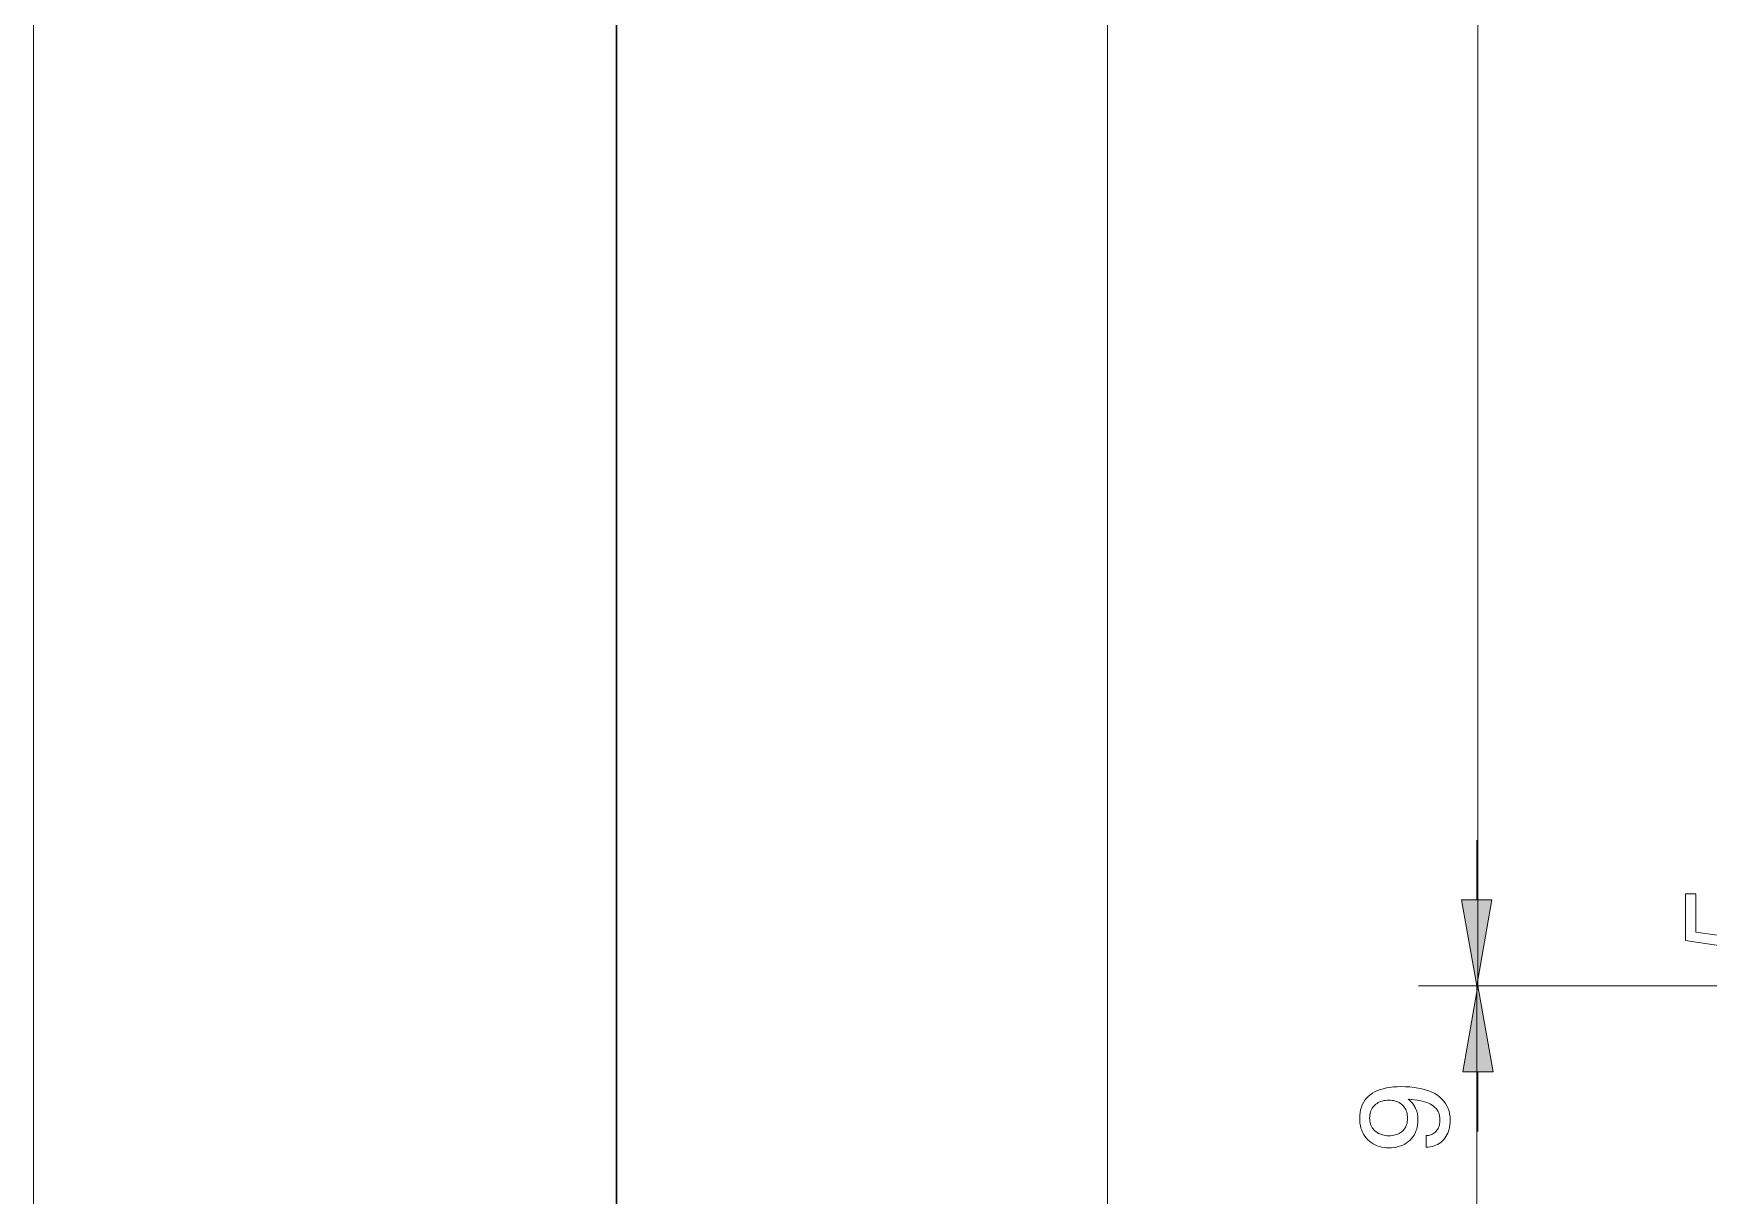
# Model space of a CAD drawing. Extents: x 0 to 297, y 0 to 420.
# Drawn here: x 0 to 57.5, y 191.7 to 231.6 of the extents above; entities that cross this region are included whole.
import ezdxf

# ---------------------------------------------------------------- set-up
doc = ezdxf.new("R2010")
doc.units = 0

msp = doc.modelspace()

# ---------------------------------------------------------------- linework, layer by layer
at = {"color": 7, "lineweight": 13}
for p, q in [((0, 0), (0, 420)), ((36.852, 183.839), (36.852, 378.43)), ((49.563, 198.885), (49.563, 292.085)), ((74.307, 198.885), (47.526, 198.885)), ((74.307, 198.885), (47.563, 198.885))]:
    msp.add_line(p, q, dxfattribs=at)
at = {"color": 7, "lineweight": 30}
msp.add_line((20, 5), (20, 415), dxfattribs=at)
at = {"color": 7, "lineweight": 13, "ltscale": 0.051139}
for p, q in [((49.526, 201.839), (49.526, 203.885)), ((49.563, 193.885), (49.563, 195.93))]:
    msp.add_line(p, q, dxfattribs=at)
at = {"color": 7, "lineweight": 13, "ltscale": 0.225}
msp.add_line((49.526, 189.885), (49.526, 198.885), dxfattribs=at)
at = {"color": 7, "lineweight": 13}
for points in [[(49.005, 201.839), (49.526, 198.885), (50.047, 201.839)], [(50.084, 195.93), (49.563, 198.885), (49.042, 195.93)], [(47.783, 193.348), (47.783, 193.745), (47.828, 193.748), (47.87, 193.754), (47.91, 193.763), (47.948, 193.774), (47.984, 193.788), (48.019, 193.805), (48.051, 193.824), (48.081, 193.846), (48.109, 193.87), (48.136, 193.898), (48.16, 193.927), (48.181, 193.959), (48.2, 193.992), (48.217, 194.028), (48.23, 194.065), (48.242, 194.105), (48.251, 194.147), (48.257, 194.191), (48.261, 194.237), (48.262, 194.284), (48.259, 194.349), (48.251, 194.41), (48.238, 194.468), (48.219, 194.523), (48.195, 194.575), (48.165, 194.624), (48.13, 194.67), (48.09, 194.712), (48.044, 194.752), (47.993, 194.788), (47.937, 194.822), (47.874, 194.853), (47.807, 194.88), (47.733, 194.905), (47.654, 194.927), (47.569, 194.946), (47.479, 194.962), (47.383, 194.975), (47.281, 194.985), (47.174, 194.993), (47.206, 194.967), (47.237, 194.94), (47.266, 194.912), (47.293, 194.883), (47.319, 194.853), (47.343, 194.821), (47.365, 194.789), (47.386, 194.755), (47.405, 194.721), (47.423, 194.685), (47.439, 194.648), (47.453, 194.611), (47.466, 194.572), (47.477, 194.533), (47.486, 194.493), (47.494, 194.452), (47.5, 194.411), (47.504, 194.368), (47.506, 194.325), (47.507, 194.28), (47.505, 194.197), (47.496, 194.116), (47.483, 194.039), (47.464, 193.965), (47.439, 193.894), (47.409, 193.827), (47.374, 193.763), (47.333, 193.701), (47.286, 193.643), (47.234, 193.589), (47.178, 193.538), (47.118, 193.493), (47.055, 193.453), (46.988, 193.419), (46.918, 193.39), (46.844, 193.366), (46.767, 193.347), (46.686, 193.334), (46.602, 193.326), (46.514, 193.323), (46.426, 193.326), (46.342, 193.334), (46.26, 193.348), (46.182, 193.368), (46.108, 193.393), (46.037, 193.424), (45.969, 193.461), (45.904, 193.503), (45.844, 193.551), (45.786, 193.605), (45.733, 193.663), (45.685, 193.724), (45.643, 193.789), (45.607, 193.858), (45.576, 193.93), (45.551, 194.005), (45.532, 194.084), (45.518, 194.166), (45.509, 194.252), (45.507, 194.341), (45.51, 194.444), (45.521, 194.542), (45.539, 194.634), (45.565, 194.722), (45.598, 194.805), (45.638, 194.883), (45.685, 194.956), (45.74, 195.024), (45.802, 195.087), (45.871, 195.146), (45.948, 195.199), (46.03, 195.246), (46.119, 195.288), (46.215, 195.324), (46.317, 195.355), (46.425, 195.38), (46.54, 195.4), (46.661, 195.414), (46.789, 195.422), (46.923, 195.425), (47.082, 195.422), (47.233, 195.413), (47.377, 195.398), (47.513, 195.377), (47.642, 195.351), (47.763, 195.318), (47.877, 195.279), (47.983, 195.235), (48.082, 195.184), (48.174, 195.128), (48.257, 195.066), (48.331, 194.999), (48.397, 194.927), (48.454, 194.849), (48.502, 194.767), (48.542, 194.68), (48.573, 194.588), (48.594, 194.49), (48.608, 194.388), (48.612, 194.28), (48.61, 194.197), (48.603, 194.117), (48.592, 194.04), (48.576, 193.967), (48.556, 193.898), (48.531, 193.831), (48.501, 193.769), (48.468, 193.71), (48.429, 193.654), (48.386, 193.601), (48.34, 193.553), (48.29, 193.51), (48.237, 193.472), (48.182, 193.439), (48.123, 193.412), (48.061, 193.389), (47.996, 193.371), (47.928, 193.359), (47.857, 193.351)], [(46.51, 193.741), (46.567, 193.742), (46.622, 193.747), (46.674, 193.755), (46.724, 193.766), (46.772, 193.781), (46.817, 193.799), (46.86, 193.82), (46.901, 193.844), (46.939, 193.871), (46.975, 193.902), (47.008, 193.935), (47.038, 193.971), (47.064, 194.008), (47.086, 194.048), (47.105, 194.089), (47.121, 194.133), (47.133, 194.179), (47.142, 194.227), (47.147, 194.277), (47.149, 194.329), (47.147, 194.387), (47.142, 194.442), (47.133, 194.494), (47.121, 194.544), (47.106, 194.592), (47.087, 194.637), (47.065, 194.679), (47.039, 194.719), (47.01, 194.757), (46.977, 194.792), (46.941, 194.823), (46.903, 194.852), (46.863, 194.877), (46.819, 194.899), (46.773, 194.917), (46.725, 194.932), (46.674, 194.944), (46.621, 194.952), (46.565, 194.957), (46.506, 194.959), (46.447, 194.957), (46.39, 194.952), (46.336, 194.944), (46.284, 194.932), (46.235, 194.917), (46.189, 194.899), (46.144, 194.877), (46.102, 194.852), (46.063, 194.823), (46.026, 194.792), (45.992, 194.757), (45.962, 194.72), (45.935, 194.681), (45.912, 194.639), (45.893, 194.595), (45.877, 194.549), (45.864, 194.501), (45.855, 194.45), (45.85, 194.397), (45.848, 194.341), (45.85, 194.288), (45.855, 194.238), (45.865, 194.189), (45.877, 194.142), (45.894, 194.098), (45.914, 194.055), (45.938, 194.015), (45.965, 193.976), (45.996, 193.94), (46.031, 193.906), (46.068, 193.875), (46.108, 193.846), (46.15, 193.822), (46.195, 193.8), (46.242, 193.782), (46.291, 193.767), (46.342, 193.755), (46.396, 193.747), (46.452, 193.742)]]:
    msp.add_lwpolyline(points, close=True, dxfattribs=at)
msp.add_lwpolyline([(58.281, 200.201), (56.691, 200.437), (56.691, 202.039), (57.045, 202.039), (57.045, 200.726), (57.853, 200.606)], dxfattribs=at)
for points in [[(49.005, 201.839), (49.526, 198.885), (49.005, 201.839), (50.047, 201.839)], [(50.084, 195.93), (49.563, 198.885), (50.084, 195.93), (49.042, 195.93)]]:
    msp.add_solid(points, dxfattribs=at)

doc.saveas('drawing.dxf')
